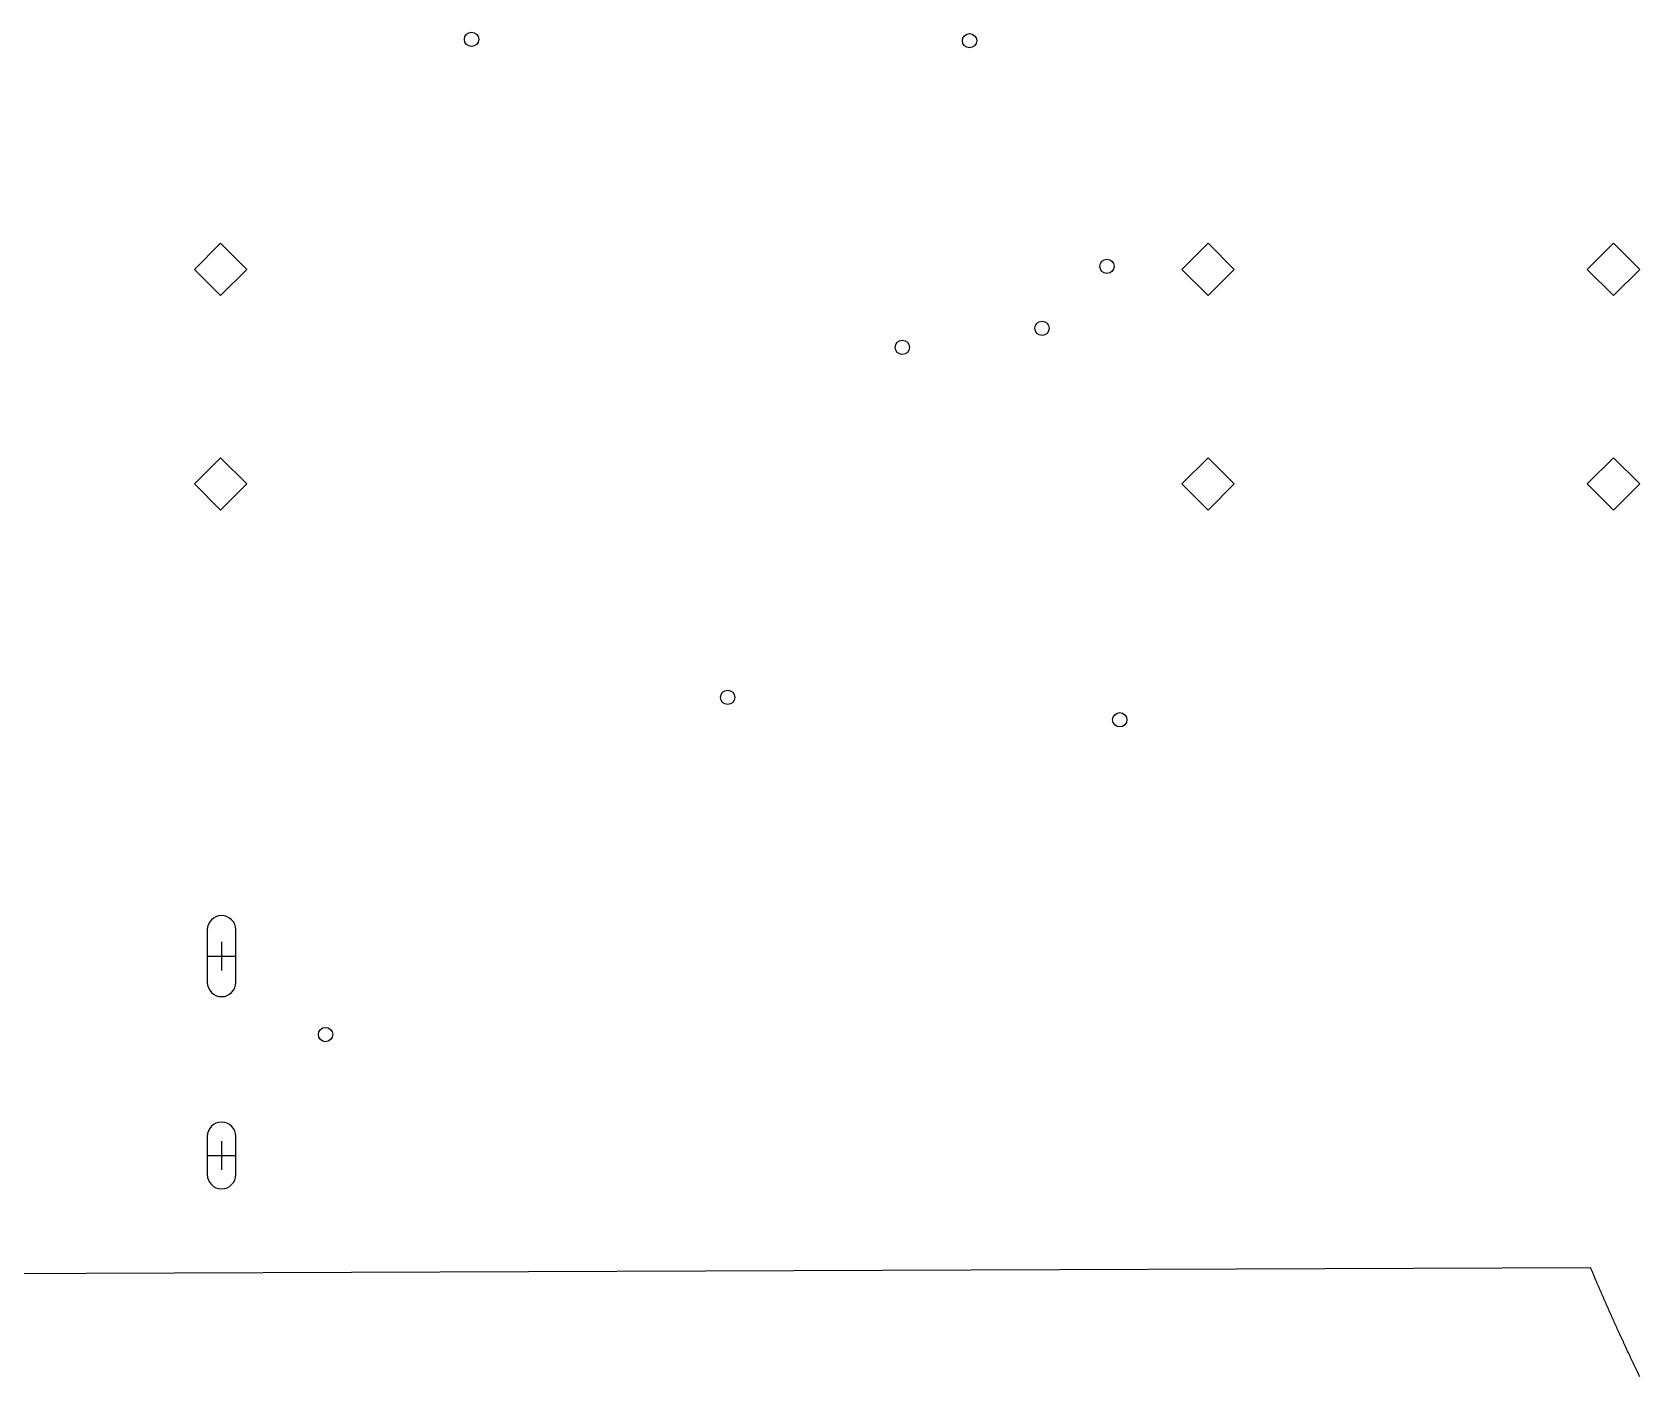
# Model space of a CAD drawing. Header units: millimetres. Extents: x 84 to 218, y -158 to -51.
# Drawn here: x 150.7 to 184.4, y -124.7 to -96.5 of the extents above; entities that cross this region are included whole.
import ezdxf

# ---------------------------------------------------------------- set-up
doc = ezdxf.new("R2010")
doc.units = ezdxf.units.MM
doc.layers.add('BLACK', color=250, linetype='CONTINUOUS')

msp = doc.modelspace()

# ---------------------------------------------------------------- linework, layer by layer
at = {"layer": 'BLACK', "linetype": 'CONTINUOUS'}
for p, q in [((154.65, -100.925), (154.1, -101.475)), ((155.2, -101.475), (154.65, -100.925)), ((175.35, -100.925), (174.8, -101.475)), ((175.9, -101.475), (175.35, -100.925)), ((183.85, -100.925), (183.3, -101.475)), ((184.4, -101.475), (183.85, -100.925)), ((154.1, -101.475), (154.65, -102.025)), ((154.65, -102.025), (155.2, -101.475)), ((174.8, -101.475), (175.35, -102.025)), ((175.35, -102.025), (175.9, -101.475)), ((183.3, -101.475), (183.85, -102.025)), ((183.85, -102.025), (184.4, -101.475)), ((154.65, -105.425), (154.1, -105.975)), ((155.2, -105.975), (154.65, -105.425)), ((175.35, -105.425), (174.8, -105.975)), ((175.9, -105.975), (175.35, -105.425)), ((183.85, -105.425), (183.3, -105.975)), ((184.4, -105.975), (183.85, -105.425)), ((154.1, -105.975), (154.65, -106.525)), ((154.65, -106.525), (155.2, -105.975)), ((174.8, -105.975), (175.35, -106.525)), ((175.35, -106.525), (175.9, -105.975)), ((183.3, -105.975), (183.85, -106.525)), ((183.85, -106.525), (184.4, -105.975)), ((154.37, -115.325), (154.37, -116.425)), ((154.67, -115.575), (154.67, -116.175)), ((154.97, -116.425), (154.97, -115.325)), ((154.37, -115.875), (154.97, -115.875)), ((154.37, -119.655), (154.37, -120.455)), ((154.67, -119.755), (154.67, -120.355)), ((154.97, -120.455), (154.97, -119.655)), ((154.37, -120.055), (154.97, -120.055)), ((183.37, -122.41), (118.84, -122.655)), ((183.376702, -122.42598), (183.37, -122.41)), ((183.388673, -122.454486), (183.376702, -122.42598)), ((183.400658, -122.482972), (183.388673, -122.454486)), ((183.412657, -122.51144), (183.400658, -122.482972)), ((183.424669, -122.539888), (183.412657, -122.51144)), ((183.436695, -122.568318), (183.424669, -122.539888)), ((183.448735, -122.596728), (183.436695, -122.568318)), ((183.460788, -122.625119), (183.448735, -122.596728)), ((183.472855, -122.653491), (183.460788, -122.625119)), ((183.484936, -122.681844), (183.472855, -122.653491)), ((183.497029, -122.710177), (183.484936, -122.681844)), ((183.509137, -122.738491), (183.497029, -122.710177)), ((183.521258, -122.766786), (183.509137, -122.738491)), ((183.533392, -122.795062), (183.521258, -122.766786)), ((183.54554, -122.823318), (183.533392, -122.795062)), ((183.557702, -122.851555), (183.54554, -122.823318)), ((183.569876, -122.879772), (183.557702, -122.851555)), ((183.582065, -122.907971), (183.569876, -122.879772)), ((183.594266, -122.936149), (183.582065, -122.907971)), ((183.606481, -122.964309), (183.594266, -122.936149)), ((183.61871, -122.992449), (183.606481, -122.964309)), ((183.630952, -123.020569), (183.61871, -122.992449)), ((183.643207, -123.04867), (183.630952, -123.020569)), ((183.655475, -123.076752), (183.643207, -123.04867)), ((183.667757, -123.104814), (183.655475, -123.076752)), ((183.680052, -123.132856), (183.667757, -123.104814)), ((183.69236, -123.160879), (183.680052, -123.132856)), ((183.704681, -123.188882), (183.69236, -123.160879)), ((183.717016, -123.216866), (183.704681, -123.188882)), ((183.729364, -123.24483), (183.717016, -123.216866)), ((183.741725, -123.272774), (183.729364, -123.24483)), ((183.754099, -123.300699), (183.741725, -123.272774)), ((183.766486, -123.328604), (183.754099, -123.300699)), ((183.778887, -123.356489), (183.766486, -123.328604)), ((183.7913, -123.384354), (183.778887, -123.356489)), ((183.803727, -123.4122), (183.7913, -123.384354)), ((183.816166, -123.440026), (183.803727, -123.4122)), ((183.828619, -123.467832), (183.816166, -123.440026)), ((183.841085, -123.495618), (183.828619, -123.467832)), ((183.853564, -123.523385), (183.841085, -123.495618)), ((183.866055, -123.551131), (183.853564, -123.523385)), ((183.87856, -123.578858), (183.866055, -123.551131)), ((183.891078, -123.606565), (183.87856, -123.578858)), ((183.903608, -123.634252), (183.891078, -123.606565)), ((183.916152, -123.661918), (183.903608, -123.634252)), ((183.928708, -123.689565), (183.916152, -123.661918)), ((183.941278, -123.717192), (183.928708, -123.689565)), ((183.95386, -123.744799), (183.941278, -123.717192)), ((183.966455, -123.772386), (183.95386, -123.744799)), ((183.979063, -123.799952), (183.966455, -123.772386)), ((183.991683, -123.827499), (183.979063, -123.799952)), ((184.004317, -123.855025), (183.991683, -123.827499)), ((184.016963, -123.882532), (184.004317, -123.855025)), ((184.029622, -123.910018), (184.016963, -123.882532)), ((184.042293, -123.937484), (184.029622, -123.910018)), ((184.054977, -123.96493), (184.042293, -123.937484)), ((184.067674, -123.992355), (184.054977, -123.96493)), ((184.080384, -124.01976), (184.067674, -123.992355)), ((184.093106, -124.047145), (184.080384, -124.01976)), ((184.105841, -124.07451), (184.093106, -124.047145)), ((184.118589, -124.101855), (184.105841, -124.07451)), ((184.131349, -124.129179), (184.118589, -124.101855)), ((184.144122, -124.156483), (184.131349, -124.129179)), ((184.156907, -124.183766), (184.144122, -124.156483)), ((184.169705, -124.211029), (184.156907, -124.183766)), ((184.182515, -124.238272), (184.169705, -124.211029)), ((184.195338, -124.265494), (184.182515, -124.238272)), ((184.208173, -124.292696), (184.195338, -124.265494)), ((184.22102, -124.319877), (184.208173, -124.292696)), ((184.233881, -124.347038), (184.22102, -124.319877)), ((184.246753, -124.374178), (184.233881, -124.347038)), ((184.259638, -124.401298), (184.246753, -124.374178)), ((184.272535, -124.428397), (184.259638, -124.401298)), ((184.285445, -124.455475), (184.272535, -124.428397)), ((184.298367, -124.482533), (184.285445, -124.455475)), ((184.311301, -124.509571), (184.298367, -124.482533)), ((184.324247, -124.536587), (184.311301, -124.509571)), ((184.337206, -124.563583), (184.324247, -124.536587)), ((184.350177, -124.590559), (184.337206, -124.563583)), ((184.363161, -124.617513), (184.350177, -124.590559)), ((184.376156, -124.644447), (184.363161, -124.617513)), ((184.389164, -124.67136), (184.376156, -124.644447)), ((184.402184, -124.698253), (184.389164, -124.67136))]:
    msp.add_line(p, q, dxfattribs=at)
at = {"layer": 'BLACK'}
for centre in [(159.91, -96.65), (170.35, -96.68), (173.23, -101.41), (171.87, -102.71), (168.94, -103.11), (165.28, -110.45), (173.5, -110.92), (156.85, -117.52)]:
    msp.add_circle(centre, 0.15, dxfattribs=at)
for centre, start, end in [((154.67, -115.325), 0, 180), ((154.67, -116.425), -180, 0), ((154.67, -119.655), 0, 180), ((154.67, -120.455), -180, 0)]:
    msp.add_arc(centre, 0.3, start, end, dxfattribs=at)

doc.saveas('drawing.dxf')
